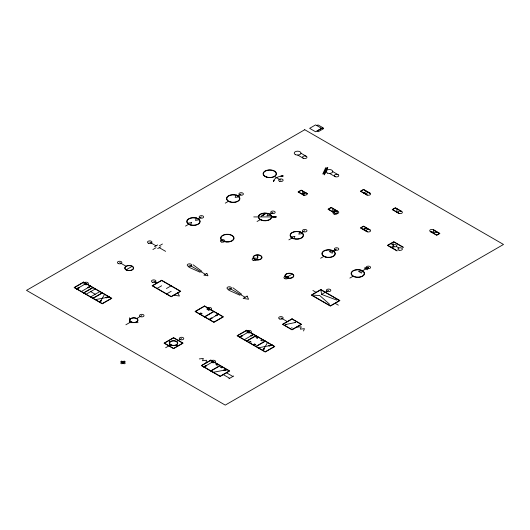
<?xml version="1.0" encoding="UTF-8"?>
<svg xmlns="http://www.w3.org/2000/svg" width="530" height="530" viewBox="0 0 530 530"><rect width="100%" height="100%" fill="white"/><g stroke="black" fill="none" stroke-linecap="round" stroke-linejoin="round"><path stroke-width="0.79" d="M257.54 259.004L257.58 255.851L258.011 257.408L257.11 257.401L257.58 255.851M206.071 362.825L206.528 360.261L202.486 360.758L203.348 358.426L199.306 358.923M99.885 302.438L100.455 300.364L101.594 300.583L99.885 302.438L104.655 294.176M262.86 350.635L263.43 348.555L264.569 348.773L262.86 350.635L267.63 342.373M303.558 330.985L304.419 328.653L300.377 329.15L301.239 326.811L296.8 327.083M324.327 174.887L327.818 167.361M333.37 250.889L332.277 253.241L329.296 251.518L333.37 250.889L336.55 249.054M362.586 270.737L361.5 273.089L358.518 271.367L362.586 270.737L365.766 268.902M273.573 181.485L274.209 180.306L273.513 180.253L273.573 181.485A10.077 5.817 0 0 1 283.113 175.973L280.979 175.94L281.079 176.344L283.113 175.973M295.044 322.333L295.707 322.664M76.585 288.982L78.705 287.273L79.546 287.764L76.585 288.982L86.125 283.477M90.69 286.114L88.576 287.823L87.728 287.333L90.69 286.114L81.15 291.619M264.954 214.1L262.834 215.809L261.986 215.319L264.954 214.1L261.171 216.28M366.157 191.569L363.58 193.059M209.125 319.61L211.245 317.901L212.093 318.384L209.125 319.61L218.665 314.098L216.551 315.814L215.703 315.323L218.665 314.098M239.56 337.179L241.68 335.47L242.521 335.954L239.56 337.179L249.1 331.674M203.785 367.012L205.905 365.302L206.746 365.793L203.785 367.012L213.325 361.506M253.665 334.304L251.551 336.02L250.703 335.53L253.665 334.304L244.125 339.816M292.249 328.037L291.626 327.679M285.537 324.334L286.16 324.691M316.86 125.603L318.053 124.914L323.459 128.035L322.267 128.724L315.602 124.888L309.639 128.333L315.602 131.778L321.564 128.333M185.5 226.105L188.68 224.269M198.22 218.757L201.4 216.922M225.25 203.156L228.43 201.32M237.97 195.808L241.15 193.973M154.495 246.761L157.675 244.92M152.905 249.511L156.085 247.676M159.265 245.84L162.445 244.005M157.675 248.596L160.855 246.761M83.415 292.931L92.955 287.419M83.641 293.057L93.181 287.551M126.001 269.889L132.361 266.219M85.9 294.362L95.44 288.857M90.471 296.999L100.011 291.493M92.73 298.31L102.27 292.798M92.955 298.436L102.495 292.931M257.05 221.513L260.23 219.678M269.77 214.173L272.95 212.331M156.88 288.525L161.65 285.769M166.42 288.525L171.19 285.769M166.42 294.037L171.19 291.281M125.875 324.784L129.611 322.631L138.038 322.631M136.806 318.477L141.775 315.608M288.85 239.871L292.255 237.91M301.345 232.657L304.75 230.696M199.81 314.23L201.4 313.31M207.76 309.639L209.35 308.725M204.355 316.854L213.895 311.349M204.58 316.986L214.12 311.474M364.143 229.45C367.992 228.39 359.433 229.974 366.243 228.238M287.088 277.091L291.54 274.527M165.625 347.733L169.361 345.58L177.788 345.58M176.556 341.426L181.525 338.557M320.65 258.236L323.83 256.394M321.074 291.043L321.604 294.402L328.6 290.36M349.866 278.084L353.046 276.249M246.39 341.121L255.93 335.616M246.616 341.254L256.156 335.742M248.875 342.559L250.465 341.638M256.825 337.968L258.415 337.053M216.584 364.892L217.89 364.143M253.446 345.196L255.036 344.275M261.396 340.604L262.986 339.684M210.615 370.954L220.155 365.448M210.841 371.086L220.381 365.574M255.705 346.501L265.245 340.995M255.93 346.633L265.47 341.121M221.156 367.529L222.454 366.78M228.9 378.758L233.67 376.008M109.425 296.933L106.205 297.913L105.828 297.257L109.425 296.933L95.115 299.682M272.4 345.123L269.18 346.11L268.803 345.454L272.4 345.123L258.09 347.879M227.33 369.589L224.11 370.576L223.733 369.92L227.33 369.589L213.02 372.345M285.849 324.512L295.395 322.485M276.243 216.922L272.652 217.267L272.652 216.578L276.243 216.922L253.757 216.922M431.95 232.531L438.456 232.61M313.873 295.197L319.696 295.502L329.627 304.293M325.546 167.745L327.5 168.05M325.228 168.427L327.182 168.732M324.91 169.11L326.864 169.415M324.592 169.799L326.546 170.097M324.274 170.481L326.228 170.786M323.956 171.163L325.91 171.468M323.638 171.846L325.592 172.151M323.32 172.535L325.274 172.833M323.002 173.217L324.956 173.515M322.684 173.9L324.638 174.204M173.972 295.183L179.405 296.025L177.948 292.885M321.604 294.402L336.828 300.132M398.898 248.007L396.314 246.516M188.885 267.206L200.161 272.287M228.635 290.155L239.911 295.236M300.96 153.23L306.34 156.337M332.76 171.594L338.14 174.695M369.94 193.059L363.58 189.382L360.4 191.217L366.76 194.894M401.74 211.417L395.38 207.747L392.2 209.582L398.56 213.252M433.54 229.775L439.9 233.445L436.72 235.28L430.36 231.61M369.715 193.185L363.58 189.641L360.844 191.217L366.985 194.762M401.515 211.543L395.38 207.998L392.644 209.582L398.785 213.126M433.315 229.907L439.456 233.445L436.72 235.028L430.585 231.484M297.781 155.071L303.16 158.172M329.581 173.429L334.96 176.53M403.33 247.219L393.79 241.706L387.43 245.383L396.97 250.889M403.105 247.344L393.79 241.965L387.874 245.383L397.195 250.763M307.585 193.794L301.226 190.124L298.046 191.959L304.406 195.63M337.537 211.073L331.177 207.402L327.997 209.237L334.357 212.914M369.94 229.775L363.58 226.105L360.4 227.94L366.76 231.61M307.367 193.927L301.226 190.383L298.496 191.959L304.631 195.504M337.312 211.205L331.177 207.661L328.441 209.237L334.576 212.782M369.715 229.907L363.58 226.363L360.844 227.94L366.985 231.484M274.54 176.53L280.9 180.207M312.892 290.473L316.072 292.308M335.152 303.326L338.332 305.161M149.725 242.17L156.085 245.84M159.265 247.676L165.625 251.346M189.475 265.119L205.375 274.295M229.225 288.068L245.125 297.244M280.9 317.901L287.26 321.571M213.676 311.474L204.58 306.227L195.484 311.474L204.58 316.728M213.895 311.607L222.991 316.854L213.895 322.107L204.805 316.854M255.705 335.742L246.616 330.495L237.519 335.742L246.616 340.995M255.93 335.874L265.026 341.121M265.245 341.254L274.341 346.501L265.245 351.754L256.156 346.501M206.965 309.182L208.555 310.096M256.03 337.511L257.62 338.425M260.601 340.147L262.191 341.062M153.7 281.185L156.88 283.02M119.641 262.549L126.001 266.219M200.605 312.852L202.195 313.773M249.67 341.181L251.26 342.102M254.241 343.818L255.831 344.738M246.834 341.121L255.93 346.375M92.73 287.551L83.641 282.298L74.544 287.551L83.641 292.798M92.955 287.677L102.051 292.931M102.27 293.057L111.366 298.31L102.27 303.558L93.181 298.31M219.93 365.574L210.841 360.327L201.744 365.574L210.841 370.828M220.155 365.707L229.251 370.954L220.155 376.207L211.059 370.954M90.67 291.613L95.241 294.249M215.849 364.468L217.327 365.316M220.414 367.104L221.891 367.952M226.515 372.795L232.875 376.466M83.859 292.931L92.955 298.178M223.335 374.63L229.695 378.301M123.02 361.771L124.192 362.447M121.754 362.507L122.927 363.183M241.647 294.236L232.836 287.73M201.897 271.287L193.086 264.781M396.824 208.575L396.97 212.331M332.621 208.237L332.767 211.993M302.67 190.959L302.815 194.715M169.361 340.71L169.361 345.58M129.611 317.761L129.611 322.631M191.482 222.646L190.396 224.998L187.415 223.276L191.482 222.646M196.504 218.029L195.418 220.381L199.485 219.751L196.504 218.029M236.254 195.08L235.168 197.432L239.235 196.802L236.254 195.08M268.054 213.438L266.968 215.79L271.035 215.16L268.054 213.438M294.832 236.42L293.746 238.772L290.765 237.049L294.832 236.42M299.854 231.795L298.768 234.147L302.835 233.518L299.854 231.795M368.35 267.411L367.257 269.763L364.276 268.041L368.35 267.411M393.611 246.516L393.101 247.616L391.703 246.814L393.611 246.516M304.75 129.718L26.5 290.36L225.25 405.112L503.5 244.463L304.75 129.718M322.267 128.035L317.046 131.049L318.238 131.738L323.459 128.724L322.267 128.035M83.641 282.04L74.101 287.551L102.27 303.816L111.81 298.31L83.641 282.04M304.472 193.172L303.352 193.814L304.882 194.053L304.472 193.172M161.65 280.264L152.11 285.769L171.19 296.787L180.73 291.281L161.65 280.264M161.65 280.522L152.554 285.769L171.19 296.528L180.286 291.281L161.65 280.522M206.866 273.44L203.884 275.156L207.959 275.785L206.866 273.44M334.397 210.45L333.277 211.092L334.801 211.331L334.397 210.45M204.58 305.969L195.04 311.474L213.895 322.366L223.435 316.854L204.58 305.969M121.754 361.129L120.635 361.771L124.192 363.825L125.312 363.183L121.754 361.129M124.139 361.129L120.635 363.149L121.807 363.825L125.312 361.805L124.139 361.129M173.575 337.636L164.035 343.149L173.575 348.654L183.115 343.149L173.575 337.636M173.575 337.895L164.479 343.149L173.575 348.395L182.671 343.149L173.575 337.895M247.112 296.098L243.137 298.397L248.57 299.231L247.112 296.098M393.101 243.853L391.703 244.661L393.611 244.953L393.101 243.853M246.616 330.236L237.076 335.742L265.245 352.013L274.785 346.501L246.616 330.236M320.842 289.552L311.302 295.064L330.382 306.082L339.922 300.57L320.842 289.552M320.842 289.811L311.746 295.064L330.382 305.823L339.478 300.57L320.842 289.811M210.841 360.069L201.301 365.574L220.155 376.466L229.695 370.954L210.841 360.069M292.03 318.822L282.49 324.327L292.03 329.832L301.57 324.327L292.03 318.822M292.03 319.073L282.934 324.327L292.03 329.581L301.126 324.327L292.03 319.073M126.663 270.207A4.498 2.597 0 0 0 133.666 268.24A4.498 2.597 0 0 0 127.213 265.722A4.498 2.597 0 0 0 126.663 270.207M126.836 270.055A4.18 2.412 0 0 0 133.355 268.226A4.18 2.412 0 0 0 127.352 265.881A4.18 2.412 0 0 0 126.836 270.055M287.247 277.163A0.822 0.477 0 0 0 288.499 276.766A0.822 0.477 0 0 0 287.273 276.342A0.822 0.477 0 0 0 287.247 277.163M287.267 277.879A4.18 2.412 0 0 0 293.54 275.785A4.18 2.412 0 0 0 287.267 273.692A4.18 2.412 0 0 0 287.267 277.879M287.108 278.031A4.498 2.597 0 0 0 293.858 275.785A4.498 2.597 0 0 0 287.108 273.533A4.498 2.597 0 0 0 287.108 278.031M255.467 259.514A4.18 2.412 0 0 0 261.74 257.428A4.18 2.412 0 0 0 255.467 255.334A4.18 2.412 0 0 0 255.467 259.514M255.308 259.673A4.498 2.597 0 0 0 262.058 257.428A4.498 2.597 0 0 0 255.308 255.175A4.498 2.597 0 0 0 255.308 259.673M223.978 241.521A6.744 3.895 0 0 0 234.094 238.149A6.744 3.895 0 0 0 223.978 234.777A6.744 3.895 0 0 0 223.978 241.521M224.13 241.362A6.433 3.71 0 0 0 233.776 238.149A6.433 3.71 0 0 0 224.13 234.929A6.433 3.71 0 0 0 224.13 241.362M84.873 284.544A2.239 1.292 0 0 0 88.358 283.57A2.239 1.292 0 0 0 85.145 282.318A2.239 1.292 0 0 0 84.873 284.544M140.655 316.728A2.239 1.292 0 0 0 144.014 315.608A2.239 1.292 0 0 0 140.655 314.489A2.239 1.292 0 0 0 140.655 316.728M180.273 339.624A2.239 1.292 0 0 0 183.758 338.65A2.239 1.292 0 0 0 180.544 337.391A2.239 1.292 0 0 0 180.273 339.624M212.073 362.573A2.239 1.292 0 0 0 215.558 361.599A2.239 1.292 0 0 0 212.344 360.347A2.239 1.292 0 0 0 212.073 362.573M247.848 332.741A2.239 1.292 0 0 0 251.333 331.76A2.239 1.292 0 0 0 248.119 330.508A2.239 1.292 0 0 0 247.848 332.741M208.23 309.838A2.239 1.292 0 0 0 211.589 308.725A2.239 1.292 0 0 0 208.23 307.605A2.239 1.292 0 0 0 208.23 309.838M118.521 263.668A2.239 1.292 0 0 0 121.88 262.549A2.239 1.292 0 0 0 118.521 261.429A2.239 1.292 0 0 0 118.521 263.668M152.58 282.298A2.239 1.292 0 0 0 155.939 281.185A2.239 1.292 0 0 0 152.58 280.065A2.239 1.292 0 0 0 152.58 282.298M279.78 319.02A2.239 1.292 0 0 0 283.139 317.901A2.239 1.292 0 0 0 279.78 316.781A2.239 1.292 0 0 0 279.78 319.02M227.973 289.135A2.239 1.292 0 0 0 231.458 288.161A2.239 1.292 0 0 0 228.244 286.902A2.239 1.292 0 0 0 227.973 289.135M188.223 266.186A2.239 1.292 0 0 0 191.708 265.212A2.239 1.292 0 0 0 188.494 263.953A2.239 1.292 0 0 0 188.223 266.186M148.473 243.237A2.239 1.292 0 0 0 151.958 242.263A2.239 1.292 0 0 0 148.744 241.004A2.239 1.292 0 0 0 148.473 243.237M327.48 291.48A2.239 1.292 0 0 0 330.839 290.36A2.239 1.292 0 0 0 327.48 289.241A2.239 1.292 0 0 0 327.48 291.48M285.06 278.74A2.239 1.292 0 0 0 288.413 277.621A2.239 1.292 0 0 0 285.06 276.501A2.239 1.292 0 0 0 285.06 278.74M253.26 260.382A2.239 1.292 0 0 0 256.613 259.263A2.239 1.292 0 0 0 253.26 258.143A2.239 1.292 0 0 0 253.26 260.382M221.46 242.018A2.239 1.292 0 0 0 224.813 240.905A2.239 1.292 0 0 0 221.46 239.785A2.239 1.292 0 0 0 221.46 242.018M200.148 217.996A2.239 1.292 0 0 0 203.633 217.015A2.239 1.292 0 0 0 200.419 215.763A2.239 1.292 0 0 0 200.148 217.996M367.098 268.485A2.239 1.292 0 0 0 370.583 267.504A2.239 1.292 0 0 0 367.369 266.252A2.239 1.292 0 0 0 367.098 268.485M335.43 250.173A2.239 1.292 0 0 0 338.789 249.054A2.239 1.292 0 0 0 335.43 247.934A2.239 1.292 0 0 0 335.43 250.173M303.498 231.762A2.239 1.292 0 0 0 306.983 230.788A2.239 1.292 0 0 0 303.769 229.53A2.239 1.292 0 0 0 303.498 231.762M271.83 213.451A2.239 1.292 0 0 0 275.189 212.331A2.239 1.292 0 0 0 271.83 211.218A2.239 1.292 0 0 0 271.83 213.451M239.898 195.047A2.239 1.292 0 0 0 243.383 194.066A2.239 1.292 0 0 0 240.169 192.814A2.239 1.292 0 0 0 239.898 195.047M399.03 250.173A2.239 1.292 0 0 0 402.389 249.054A2.239 1.292 0 0 0 399.03 247.934A2.239 1.292 0 0 0 399.03 250.173M367.23 231.815A2.239 1.292 0 0 0 370.589 230.696A2.239 1.292 0 0 0 367.23 229.576A2.239 1.292 0 0 0 367.23 231.815M335.43 213.451A2.239 1.292 0 0 0 338.789 212.331A2.239 1.292 0 0 0 335.43 211.218A2.239 1.292 0 0 0 335.43 213.451M303.63 195.093A2.239 1.292 0 0 0 306.989 193.973A2.239 1.292 0 0 0 303.63 192.854A2.239 1.292 0 0 0 303.63 195.093M334.205 214.16A2.239 1.292 0 0 0 337.557 213.047A2.239 1.292 0 0 0 334.205 211.927A2.239 1.292 0 0 0 334.205 214.16M279.78 181.326A2.239 1.292 0 0 0 283.139 180.207A2.239 1.292 0 0 0 279.78 179.087A2.239 1.292 0 0 0 279.78 181.326M430.698 231.762A2.239 1.292 0 0 0 434.183 230.788A2.239 1.292 0 0 0 430.969 229.53A2.239 1.292 0 0 0 430.698 231.762M399.03 213.451A2.239 1.292 0 0 0 402.389 212.331A2.239 1.292 0 0 0 399.03 211.218A2.239 1.292 0 0 0 399.03 213.451M367.23 195.093A2.239 1.292 0 0 0 370.589 193.973A2.239 1.292 0 0 0 367.23 192.854A2.239 1.292 0 0 0 367.23 195.093M335.43 176.735A2.239 1.292 0 0 0 338.789 175.615A2.239 1.292 0 0 0 335.43 174.496A2.239 1.292 0 0 0 335.43 176.735M303.498 158.324A2.239 1.292 0 0 0 306.983 157.35A2.239 1.292 0 0 0 303.769 156.092A2.239 1.292 0 0 0 303.498 158.324M171.389 345.01A3.902 2.252 0 0 0 177.464 343.308A3.902 2.252 0 0 0 171.872 341.121A3.902 2.252 0 0 0 171.389 345.01M171.21 345.162A4.213 2.431 0 0 0 177.782 343.321A4.213 2.431 0 0 0 171.733 340.956A4.213 2.431 0 0 0 171.21 345.162M131.639 322.061A3.902 2.252 0 0 0 137.714 320.358A3.902 2.252 0 0 0 132.122 318.172A3.902 2.252 0 0 0 131.639 322.061M131.718 322.306A4.213 2.431 0 0 0 138.038 320.2A4.213 2.431 0 0 0 131.718 318.086A4.213 2.431 0 0 0 131.718 322.306M189.667 224.74A6.744 3.895 0 0 0 200.181 221.792A6.744 3.895 0 0 0 190.502 218.009A6.744 3.895 0 0 0 189.667 224.74M190.237 224.727A6.433 3.71 0 0 0 199.883 221.513A6.433 3.71 0 0 0 190.237 218.3A6.433 3.71 0 0 0 190.237 224.727M354.04 276.72A6.744 3.895 0 0 0 364.547 273.772A6.744 3.895 0 0 0 354.868 269.989A6.744 3.895 0 0 0 354.04 276.72M354.212 276.567A6.433 3.71 0 0 0 364.236 273.758A6.433 3.71 0 0 0 355.007 270.154A6.433 3.71 0 0 0 354.212 276.567M325.228 257.017A6.744 3.895 0 0 0 335.344 253.645A6.744 3.895 0 0 0 325.228 250.273A6.744 3.895 0 0 0 325.228 257.017M324.996 256.719A6.433 3.71 0 0 0 335.013 253.91A6.433 3.71 0 0 0 325.791 250.306A6.433 3.71 0 0 0 324.996 256.719M293.196 238.361A6.433 3.71 0 0 0 303.213 235.545A6.433 3.71 0 0 0 293.991 231.941A6.433 3.71 0 0 0 293.196 238.361M293.428 238.659A6.744 3.895 0 0 0 303.544 235.28A6.744 3.895 0 0 0 293.428 231.908A6.744 3.895 0 0 0 293.428 238.659M261.217 220.149A6.744 3.895 0 0 0 271.731 217.201A6.744 3.895 0 0 0 262.052 213.418A6.744 3.895 0 0 0 261.217 220.149M261.396 219.996A6.433 3.71 0 0 0 271.413 217.187A6.433 3.71 0 0 0 262.191 213.583A6.433 3.71 0 0 0 261.396 219.996M229.417 201.791A6.744 3.895 0 0 0 239.931 198.843A6.744 3.895 0 0 0 230.252 195.06A6.744 3.895 0 0 0 229.417 201.791M229.987 201.778A6.433 3.71 0 0 0 239.633 198.565A6.433 3.71 0 0 0 229.987 195.351A6.433 3.71 0 0 0 229.987 201.778M394.009 246.695A1.915 1.106 0 0 0 396.877 245.734A1.915 1.106 0 0 0 394.009 244.781A1.915 1.106 0 0 0 394.009 246.695M266.398 177.152A6.744 3.895 0 0 0 276.514 173.78A6.744 3.895 0 0 0 266.398 170.408A6.744 3.895 0 0 0 266.398 177.152M266.166 176.854A6.433 3.71 0 0 0 276.183 174.045A6.433 3.71 0 0 0 266.961 170.441A6.433 3.71 0 0 0 266.166 176.854M327.706 173.171A3.372 1.948 0 0 0 332.767 171.481A3.372 1.948 0 0 0 327.706 169.799A3.372 1.948 0 0 0 327.706 173.171M295.707 154.74A3.372 1.948 0 0 0 300.96 153.263A3.372 1.948 0 0 0 296.124 151.375A3.372 1.948 0 0 0 295.707 154.74"/></g></svg>
